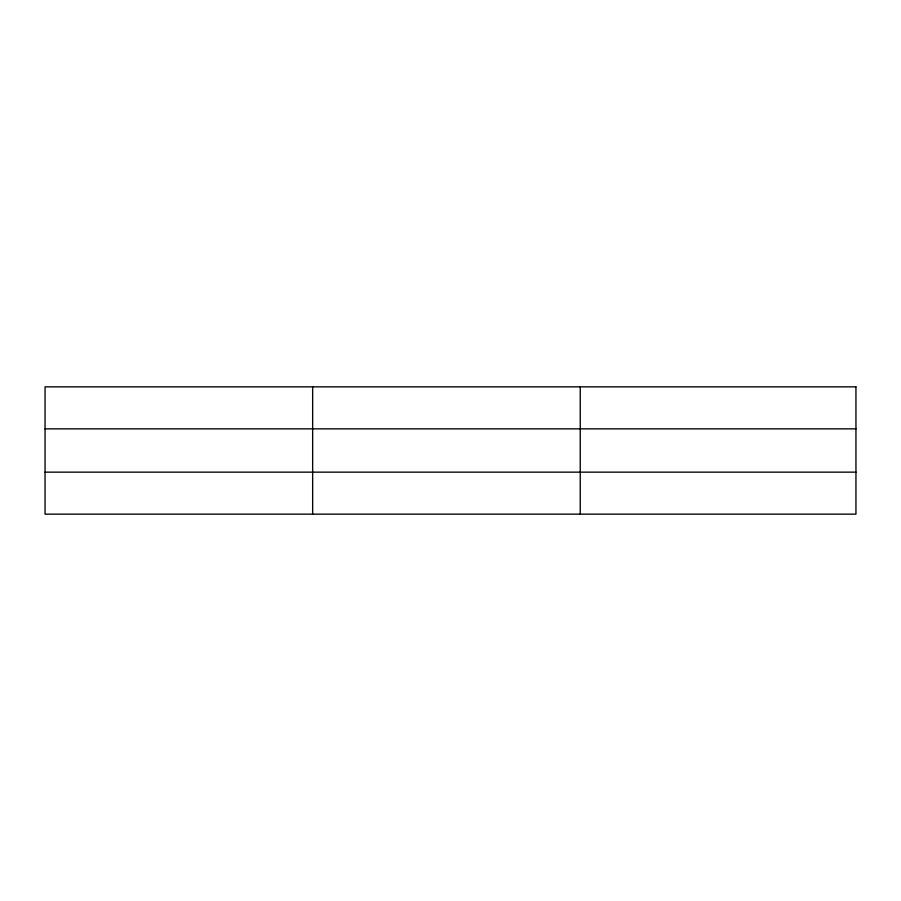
<?xml version="1.0" encoding="UTF-8"?>
<svg xmlns="http://www.w3.org/2000/svg" width="901" height="901" viewBox="0 0 901 901"><rect width="100%" height="100%" fill="white"/><g stroke="black" fill="none" stroke-linecap="round" stroke-linejoin="round"><path stroke-width="1.35" d="M312.647 514.156L312.647 386.844M580.244 514.156L580.244 386.844M45.05 428.853L855.95 428.853M45.05 472.147L855.95 472.147M855.95 386.844L855.95 514.156L45.05 514.156L45.05 386.844L855.95 386.844"/></g></svg>
